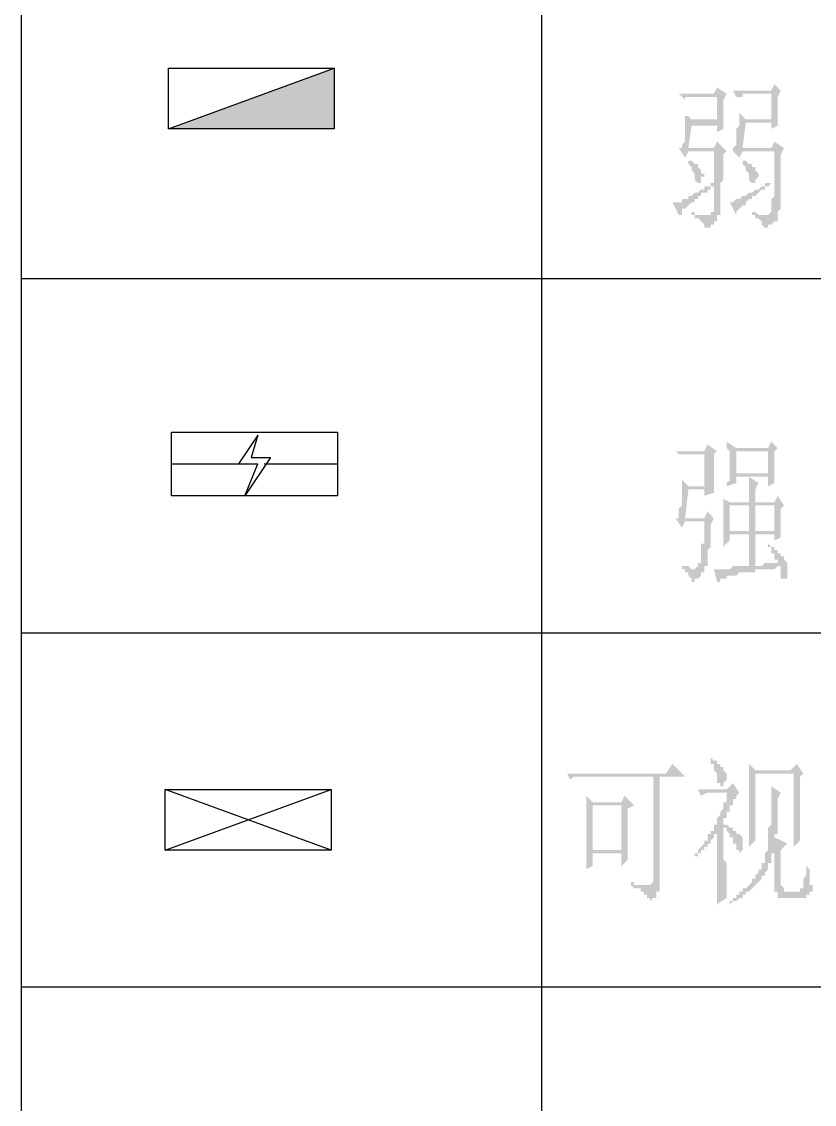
# Model space of a CAD drawing. Header units: inches. Extents: x 11 to 286, y 6 to 196.
# Drawn here: x 234.46 to 244.98, y 68.95 to 83.31 of the extents above; entities that cross this region are included whole.
import ezdxf

# ---------------------------------------------------------------- set-up
doc = ezdxf.new("R2010")
doc.units = ezdxf.units.IN
doc.header["$MEASUREMENT"] = 0
doc.layers.add('PDF_几何图形', color=7, linetype='Continuous')
doc.layers.add('PDF_实体填充', color=7, linetype='Continuous', true_color=0xffffff)

msp = doc.modelspace()

# ---------------------------------------------------------------- hatches: boundary and pattern name
at = {"layer": 'PDF_实体填充', "transparency": 33554559}
h = msp.add_hatch(color=7, dxfattribs=at)
h.paths.add_polyline_path([(243.346, 80.786), (243.388, 80.786), (243.388, 80.744), (243.431, 80.744), (243.431, 80.744), (243.473, 80.744), (243.473, 80.744), (243.473, 80.744), (243.515, 80.744), (243.515, 80.744), (243.515, 80.744), (243.558, 80.744), (243.558, 80.744), (243.558, 80.744), (243.558, 80.744), (243.6, 80.744), (243.6, 80.744), (243.6, 80.744), (243.6, 80.744), (243.6, 80.786), (243.642, 80.786), (243.642, 80.786), (243.642, 80.828), (243.642, 80.828), (243.642, 80.871), (243.642, 80.871), (243.642, 80.913), (243.642, 80.955), (243.642, 80.955), (243.642, 80.998), (243.642, 80.998), (243.642, 80.998), (243.642, 81.04), (243.642, 81.04), (243.642, 81.04), (243.642, 81.082), (243.642, 81.082), (243.642, 81.125), (243.642, 81.125), (243.642, 81.167), (243.642, 81.167), (243.642, 81.167), (243.642, 81.209), (243.642, 81.209), (243.642, 81.252), (243.642, 81.294), (243.642, 81.294), (243.642, 81.336), (243.642, 81.336), (243.642, 81.379), (243.642, 81.379), (243.642, 81.421), (243.642, 81.463), (243.642, 81.463), (243.642, 81.506), (243.642, 81.548), (243.642, 81.548), (243.642, 81.59), (243.304, 81.59), (243.261, 81.506), (243.177, 81.633), (243.219, 81.633), (243.219, 81.633), (243.219, 81.675), (243.219, 81.675), (243.219, 81.675), (243.261, 81.717), (243.261, 81.717), (243.261, 81.76), (243.261, 81.76), (243.261, 81.802), (243.261, 81.802), (243.261, 81.802), (243.261, 81.844), (243.261, 81.844), (243.261, 81.887), (243.261, 81.887), (243.261, 81.929), (243.261, 81.929), (243.261, 81.971), (243.261, 81.971), (243.261, 82.014), (243.261, 82.056), (243.261, 82.056), (243.304, 82.056), (243.346, 82.014), (243.685, 82.014), (243.685, 82.31), (243.388, 82.31), (243.388, 82.31), (243.346, 82.31), (243.346, 82.31), (243.346, 82.31), (243.304, 82.31), (243.304, 82.31), (243.261, 82.31), (243.261, 82.31), (243.261, 82.268), (243.261, 82.268), (243.177, 82.352), (243.642, 82.352), (243.685, 82.437), (243.812, 82.352), (243.769, 82.268), (243.769, 82.268), (243.769, 82.225), (243.769, 82.183), (243.769, 82.183), (243.769, 82.141), (243.769, 82.098), (243.769, 82.098), (243.769, 82.056), (243.769, 82.056), (243.769, 82.014), (243.769, 82.014), (243.769, 81.971), (243.769, 81.971), (243.769, 81.971), (243.769, 81.929), (243.769, 81.929), (243.769, 81.929), (243.769, 81.887), (243.685, 81.844), (243.685, 81.929), (243.346, 81.929), (243.304, 81.633), (243.642, 81.633), (243.685, 81.717), (243.812, 81.59), (243.769, 81.548), (243.769, 81.506), (243.769, 81.506), (243.769, 81.463), (243.769, 81.463), (243.769, 81.421), (243.769, 81.421), (243.769, 81.379), (243.769, 81.336), (243.769, 81.336), (243.769, 81.294), (243.769, 81.294), (243.769, 81.252), (243.769, 81.252), (243.769, 81.209), (243.769, 81.209), (243.727, 81.167), (243.727, 81.167), (243.727, 81.125), (243.727, 81.125), (243.727, 81.082), (243.727, 81.082), (243.727, 81.082), (243.727, 81.04), (243.727, 81.04), (243.727, 80.998), (243.727, 80.998), (243.727, 80.955), (243.727, 80.955), (243.727, 80.913), (243.727, 80.913), (243.727, 80.871), (243.727, 80.828), (243.727, 80.828), (243.727, 80.786), (243.727, 80.786), (243.727, 80.786), (243.727, 80.744), (243.685, 80.744), (243.685, 80.701), (243.685, 80.701), (243.685, 80.701), (243.685, 80.659), (243.685, 80.659), (243.642, 80.659), (243.642, 80.617), (243.642, 80.617), (243.642, 80.617), (243.6, 80.617), (243.6, 80.574), (243.6, 80.574), (243.558, 80.574), (243.558, 80.574), (243.515, 80.574), (243.515, 80.574), (243.515, 80.574), (243.515, 80.574), (243.515, 80.617), (243.515, 80.617), (243.515, 80.617), (243.515, 80.617), (243.473, 80.659), (243.473, 80.659), (243.473, 80.659), (243.431, 80.701), (243.431, 80.701), (243.431, 80.701), (243.388, 80.701), (243.388, 80.744), (243.346, 80.744), (243.346, 80.744), (243.346, 80.786)], flags=0)
h.paths.add_polyline_path([(244.066, 81.971), (244.023, 81.633), (244.404, 81.633), (244.447, 81.717), (244.574, 81.633), (244.531, 81.548), (244.531, 81.548), (244.531, 81.506), (244.531, 81.506), (244.531, 81.463), (244.531, 81.421), (244.531, 81.421), (244.531, 81.379), (244.531, 81.379), (244.531, 81.336), (244.531, 81.336), (244.531, 81.294), (244.531, 81.252), (244.531, 81.252), (244.531, 81.209), (244.531, 81.209), (244.531, 81.167), (244.531, 81.167), (244.531, 81.167), (244.531, 81.125), (244.531, 81.125), (244.531, 81.082), (244.531, 81.082), (244.531, 81.04), (244.531, 81.04), (244.531, 80.998), (244.531, 80.998), (244.531, 80.998), (244.531, 80.955), (244.531, 80.955), (244.531, 80.913), (244.531, 80.871), (244.531, 80.871), (244.531, 80.828), (244.531, 80.828), (244.489, 80.786), (244.489, 80.786), (244.489, 80.744), (244.489, 80.744), (244.489, 80.744), (244.489, 80.701), (244.489, 80.701), (244.489, 80.701), (244.489, 80.659), (244.447, 80.659), (244.447, 80.659), (244.447, 80.659), (244.404, 80.617), (244.404, 80.617), (244.404, 80.617), (244.362, 80.617), (244.362, 80.574), (244.362, 80.574), (244.32, 80.574), (244.32, 80.574), (244.32, 80.574), (244.32, 80.574), (244.32, 80.574), (244.277, 80.617), (244.277, 80.617), (244.277, 80.617), (244.277, 80.659), (244.277, 80.659), (244.277, 80.659), (244.235, 80.701), (244.235, 80.701), (244.193, 80.701), (244.193, 80.701), (244.193, 80.744), (244.15, 80.744), (244.15, 80.744), (244.15, 80.744), (244.15, 80.786), (244.15, 80.786), (244.193, 80.786), (244.193, 80.786), (244.193, 80.786), (244.235, 80.744), (244.235, 80.744), (244.277, 80.744), (244.277, 80.744), (244.277, 80.744), (244.32, 80.744), (244.32, 80.744), (244.32, 80.744), (244.362, 80.744), (244.362, 80.744), (244.362, 80.744), (244.404, 80.786), (244.404, 80.786), (244.404, 80.786), (244.404, 80.828), (244.404, 80.828), (244.404, 80.828), (244.404, 80.871), (244.404, 80.871), (244.404, 80.913), (244.404, 80.913), (244.404, 80.955), (244.447, 80.998), (244.447, 80.998), (244.447, 80.998), (244.447, 81.04), (244.447, 81.04), (244.447, 81.04), (244.447, 81.082), (244.447, 81.082), (244.447, 81.082), (244.447, 81.125), (244.447, 81.125), (244.447, 81.167), (244.447, 81.167), (244.447, 81.209), (244.447, 81.209), (244.447, 81.252), (244.447, 81.252), (244.447, 81.294), (244.447, 81.294), (244.447, 81.336), (244.447, 81.336), (244.447, 81.379), (244.447, 81.421), (244.447, 81.421), (244.447, 81.463), (244.447, 81.463), (244.447, 81.506), (244.447, 81.548), (244.447, 81.59), (244.447, 81.59), (244.023, 81.59), (243.981, 81.506), (243.896, 81.59), (243.896, 81.59), (243.896, 81.633), (243.896, 81.633), (243.896, 81.633), (243.939, 81.675), (243.939, 81.675), (243.939, 81.717), (243.939, 81.717), (243.939, 81.76), (243.939, 81.76), (243.939, 81.76), (243.939, 81.802), (243.939, 81.802), (243.939, 81.844), (243.939, 81.844), (243.939, 81.887), (243.939, 81.887), (243.981, 81.929), (243.981, 81.929), (243.981, 81.971), (243.981, 81.971), (243.981, 82.014), (243.981, 82.014), (243.981, 82.056), (243.981, 82.056), (243.981, 82.098), (244.066, 82.014), (244.404, 82.014), (244.404, 82.352), (244.108, 82.352), (244.066, 82.352), (244.066, 82.352), (244.023, 82.352), (244.023, 82.31), (244.023, 82.31), (243.981, 82.31), (243.981, 82.31), (243.939, 82.31), (243.939, 82.31), (243.939, 82.31), (243.896, 82.395), (244.404, 82.395), (244.447, 82.479), (244.531, 82.395), (244.489, 82.31), (244.489, 82.31), (244.489, 82.268), (244.489, 82.225), (244.489, 82.225), (244.489, 82.183), (244.489, 82.183), (244.489, 82.141), (244.489, 82.141), (244.489, 82.098), (244.489, 82.098), (244.489, 82.056), (244.489, 82.056), (244.489, 82.014), (244.489, 82.014), (244.489, 81.971), (244.489, 81.971), (244.489, 81.929), (244.489, 81.929), (244.489, 81.929), (244.404, 81.887), (244.404, 81.971), (244.066, 81.971)], flags=0)
h.paths.add_polyline_path([(244.023, 81.463), (244.023, 81.506), (244.023, 81.463), (244.066, 81.463), (244.066, 81.463), (244.066, 81.463), (244.108, 81.421), (244.108, 81.421), (244.108, 81.421), (244.15, 81.421), (244.15, 81.379), (244.15, 81.379), (244.193, 81.379), (244.193, 81.336), (244.193, 81.336), (244.193, 81.336), (244.235, 81.294), (244.235, 81.294), (244.235, 81.252), (244.235, 81.252), (244.235, 81.252), (244.235, 81.252), (244.193, 81.209), (244.193, 81.209), (244.193, 81.167), (244.15, 81.167), (244.15, 81.125), (244.15, 81.125), (244.15, 81.167), (244.15, 81.167), (244.15, 81.167), (244.108, 81.209), (244.108, 81.209), (244.108, 81.252), (244.108, 81.252), (244.108, 81.252), (244.108, 81.294), (244.108, 81.294), (244.066, 81.336), (244.066, 81.336), (244.066, 81.379), (244.066, 81.379), (244.066, 81.379), (244.023, 81.421), (244.023, 81.421), (244.023, 81.463), (244.023, 81.463), (244.023, 81.463)], flags=0)
h.paths.add_polyline_path([(243.854, 80.913), (243.854, 80.913), (243.854, 80.913), (243.896, 80.913), (243.896, 80.913), (243.896, 80.913), (243.896, 80.913), (243.939, 80.955), (243.939, 80.955), (243.939, 80.955), (243.939, 80.955), (243.981, 80.955), (243.981, 80.955), (243.981, 80.955), (244.023, 80.998), (244.023, 80.998), (244.023, 80.998), (244.066, 80.998), (244.066, 80.998), (244.108, 81.04), (244.108, 81.04), (244.108, 81.04), (244.15, 81.04), (244.15, 81.04), (244.193, 81.082), (244.193, 81.082), (244.235, 81.082), (244.235, 81.082), (244.277, 81.125), (244.277, 81.125), (244.32, 81.125), (244.32, 81.167), (244.362, 81.167), (244.362, 81.167), (244.362, 81.167), (244.404, 81.167), (244.362, 81.125), (244.362, 81.125), (244.362, 81.125), (244.32, 81.125), (244.32, 81.125), (244.32, 81.082), (244.277, 81.082), (244.277, 81.082), (244.277, 81.082), (244.235, 81.04), (244.235, 81.04), (244.235, 81.04), (244.193, 80.998), (244.193, 80.998), (244.193, 80.998), (244.15, 80.998), (244.15, 80.955), (244.15, 80.955), (244.108, 80.955), (244.108, 80.955), (244.066, 80.913), (244.066, 80.913), (244.066, 80.871), (244.023, 80.871), (244.023, 80.871), (243.981, 80.828), (243.981, 80.828), (243.981, 80.828), (243.981, 80.828), (243.939, 80.786), (243.939, 80.786), (243.939, 80.786), (243.939, 80.786), (243.939, 80.744), (243.854, 80.913)], flags=0)
h.paths.add_polyline_path([(243.092, 80.913), (243.134, 80.913), (243.134, 80.913), (243.134, 80.913), (243.134, 80.913), (243.177, 80.913), (243.177, 80.913), (243.177, 80.913), (243.219, 80.913), (243.219, 80.955), (243.219, 80.955), (243.261, 80.955), (243.261, 80.955), (243.261, 80.955), (243.304, 80.955), (243.304, 80.998), (243.304, 80.998), (243.346, 80.998), (243.346, 80.998), (243.346, 80.998), (243.388, 81.04), (243.388, 81.04), (243.431, 81.04), (243.431, 81.04), (243.473, 81.082), (243.473, 81.082), (243.473, 81.082), (243.515, 81.082), (243.515, 81.125), (243.558, 81.125), (243.558, 81.125), (243.6, 81.125), (243.6, 81.167), (243.642, 81.167), (243.642, 81.125), (243.642, 81.125), (243.6, 81.125), (243.6, 81.082), (243.6, 81.082), (243.558, 81.082), (243.558, 81.082), (243.558, 81.04), (243.515, 81.04), (243.515, 81.04), (243.473, 81.04), (243.473, 80.998), (243.473, 80.998), (243.431, 80.998), (243.431, 80.955), (243.431, 80.955), (243.388, 80.955), (243.388, 80.955), (243.388, 80.913), (243.388, 80.913), (243.346, 80.913), (243.346, 80.913), (243.304, 80.871), (243.304, 80.871), (243.261, 80.828), (243.261, 80.828), (243.261, 80.828), (243.219, 80.828), (243.219, 80.786), (243.219, 80.786), (243.219, 80.786), (243.219, 80.744), (243.177, 80.744), (243.177, 80.744), (243.092, 80.913)], flags=0)
h.paths.add_polyline_path([(243.304, 81.463), (243.304, 81.506), (243.304, 81.463), (243.346, 81.463), (243.346, 81.463), (243.388, 81.421), (243.388, 81.421), (243.388, 81.421), (243.431, 81.421), (243.431, 81.379), (243.431, 81.379), (243.431, 81.379), (243.473, 81.336), (243.473, 81.336), (243.473, 81.336), (243.473, 81.294), (243.515, 81.294), (243.515, 81.294), (243.515, 81.252), (243.473, 81.252), (243.473, 81.209), (243.473, 81.209), (243.473, 81.209), (243.473, 81.167), (243.431, 81.167), (243.431, 81.167), (243.431, 81.167), (243.431, 81.167), (243.431, 81.167), (243.388, 81.209), (243.388, 81.209), (243.388, 81.209), (243.388, 81.252), (243.388, 81.252), (243.388, 81.294), (243.388, 81.294), (243.388, 81.294), (243.346, 81.336), (243.346, 81.336), (243.346, 81.379), (243.346, 81.379), (243.304, 81.421), (243.304, 81.421), (243.304, 81.463), (243.304, 81.463), (243.304, 81.463), (243.304, 81.463), (243.304, 81.463)], flags=0)
h = msp.add_hatch(color=7, dxfattribs=at)
h.paths.add_polyline_path([(243.939, 77.611), (243.939, 77.315), (244.362, 77.315), (244.362, 77.611), (243.939, 77.611)], flags=0)
h.paths.add_polyline_path([(243.854, 76.891), (243.854, 76.553), (244.108, 76.553), (244.108, 76.891), (243.854, 76.891)], flags=0)
h.paths.add_polyline_path([(244.193, 76.891), (244.193, 76.553), (244.447, 76.553), (244.447, 76.891), (244.193, 76.891)], flags=0)
h.paths.add_polyline_path([(243.812, 77.738), (243.939, 77.653), (244.362, 77.653), (244.404, 77.738), (244.489, 77.653), (244.447, 77.611), (244.447, 77.569), (244.447, 77.526), (244.447, 77.484), (244.447, 77.484), (244.447, 77.442), (244.447, 77.399), (244.447, 77.399), (244.447, 77.357), (244.447, 77.357), (244.447, 77.315), (244.447, 77.315), (244.447, 77.272), (244.447, 77.272), (244.447, 77.272), (244.447, 77.23), (244.447, 77.23), (244.447, 77.23), (244.447, 77.188), (244.362, 77.145), (244.362, 77.272), (244.108, 77.272), (244.235, 77.188), (244.193, 77.103), (244.193, 76.934), (244.447, 76.934), (244.489, 77.018), (244.574, 76.891), (244.531, 76.849), (244.531, 76.807), (244.531, 76.807), (244.531, 76.764), (244.531, 76.722), (244.531, 76.722), (244.531, 76.68), (244.531, 76.68), (244.531, 76.637), (244.531, 76.637), (244.531, 76.595), (244.531, 76.595), (244.531, 76.553), (244.531, 76.553), (244.531, 76.51), (244.531, 76.51), (244.531, 76.51), (244.531, 76.468), (244.531, 76.468), (244.447, 76.426), (244.447, 76.51), (244.193, 76.51), (244.193, 76.087), (244.193, 76.087), (244.235, 76.087), (244.235, 76.087), (244.277, 76.087), (244.277, 76.087), (244.32, 76.129), (244.32, 76.129), (244.32, 76.129), (244.362, 76.129), (244.362, 76.129), (244.404, 76.129), (244.404, 76.129), (244.404, 76.129), (244.447, 76.129), (244.447, 76.129), (244.447, 76.129), (244.489, 76.129), (244.489, 76.129), (244.489, 76.129), (244.489, 76.172), (244.447, 76.172), (244.447, 76.214), (244.447, 76.214), (244.447, 76.256), (244.447, 76.256), (244.404, 76.256), (244.404, 76.299), (244.404, 76.299), (244.404, 76.341), (244.362, 76.341), (244.362, 76.341), (244.362, 76.383), (244.404, 76.341), (244.404, 76.341), (244.404, 76.341), (244.447, 76.341), (244.447, 76.299), (244.447, 76.299), (244.489, 76.299), (244.489, 76.256), (244.489, 76.256), (244.531, 76.256), (244.531, 76.214), (244.531, 76.214), (244.574, 76.214), (244.574, 76.214), (244.574, 76.172), (244.574, 76.172), (244.616, 76.129), (244.616, 76.129), (244.616, 76.129), (244.616, 76.087), (244.616, 76.087), (244.616, 76.045), (244.616, 76.045), (244.616, 76.045), (244.616, 76.002), (244.616, 76.002), (244.616, 75.96), (244.616, 75.96), (244.616, 75.918), (244.574, 75.918), (244.574, 75.918), (244.574, 75.918), (244.574, 75.918), (244.574, 75.918), (244.531, 75.918), (244.531, 75.96), (244.531, 75.96), (244.531, 76.002), (244.531, 76.002), (244.531, 76.045), (244.531, 76.045), (244.531, 76.087), (244.489, 76.087), (244.489, 76.087), (244.447, 76.045), (244.447, 76.045), (244.404, 76.045), (244.404, 76.045), (244.362, 76.045), (244.362, 76.045), (244.32, 76.045), (244.32, 76.045), (244.277, 76.045), (244.277, 76.045), (244.235, 76.045), (244.235, 76.045), (244.193, 76.045), (244.193, 76.002), (244.193, 76.002), (244.15, 76.002), (244.15, 76.002), (244.108, 76.002), (244.108, 76.002), (244.108, 76.002), (244.066, 76.002), (244.066, 76.002), (244.066, 76.002), (244.023, 76.002), (244.023, 76.002), (244.023, 76.002), (243.981, 76.002), (243.981, 76.002), (243.981, 76.002), (243.939, 75.96), (243.939, 75.96), (243.939, 75.96), (243.939, 75.96), (243.896, 75.96), (243.896, 75.96), (243.854, 75.96), (243.854, 75.96), (243.812, 75.96), (243.812, 75.96), (243.812, 75.918), (243.769, 75.918), (243.769, 75.918), (243.727, 75.918), (243.727, 75.918), (243.727, 75.918), (243.727, 75.875), (243.685, 75.875), (243.685, 75.875), (243.642, 76.045), (243.642, 76.045), (243.642, 76.045), (243.685, 76.045), (243.685, 76.045), (243.727, 76.045), (243.727, 76.045), (243.727, 76.045), (243.769, 76.045), (243.769, 76.045), (243.812, 76.045), (243.812, 76.045), (243.812, 76.045), (243.854, 76.045), (243.854, 76.045), (243.896, 76.087), (243.896, 76.087), (243.896, 76.087), (243.939, 76.087), (243.939, 76.087), (243.981, 76.087), (243.981, 76.087), (243.981, 76.087), (244.023, 76.087), (244.023, 76.087), (244.066, 76.087), (244.066, 76.087), (244.108, 76.087), (244.108, 76.087), (244.108, 76.51), (243.854, 76.51), (243.854, 76.426), (243.769, 76.341), (243.769, 76.383), (243.769, 76.383), (243.769, 76.426), (243.769, 76.426), (243.769, 76.468), (243.769, 76.468), (243.769, 76.51), (243.769, 76.51), (243.769, 76.553), (243.769, 76.553), (243.769, 76.595), (243.769, 76.595), (243.769, 76.637), (243.769, 76.637), (243.769, 76.68), (243.769, 76.68), (243.769, 76.722), (243.769, 76.764), (243.769, 76.764), (243.769, 76.807), (243.769, 76.807), (243.769, 76.849), (243.769, 76.849), (243.769, 76.891), (243.769, 76.891), (243.769, 76.934), (243.769, 76.934), (243.769, 76.976), (243.769, 76.976), (243.769, 76.976), (243.854, 76.934), (244.108, 76.934), (244.108, 77.272), (243.939, 77.272), (243.939, 77.188), (243.812, 77.145), (243.812, 77.145), (243.812, 77.188), (243.812, 77.188), (243.854, 77.23), (243.854, 77.23), (243.854, 77.272), (243.854, 77.272), (243.854, 77.315), (243.854, 77.315), (243.854, 77.357), (243.854, 77.357), (243.854, 77.399), (243.854, 77.399), (243.854, 77.442), (243.854, 77.442), (243.854, 77.484), (243.854, 77.484), (243.854, 77.526), (243.854, 77.526), (243.854, 77.569), (243.854, 77.569), (243.854, 77.611), (243.854, 77.611), (243.812, 77.653), (243.812, 77.653), (243.812, 77.696), (243.812, 77.696), (243.812, 77.738), (243.812, 77.738)], flags=0)
h.paths.add_polyline_path([(243.134, 77.611), (243.515, 77.611), (243.558, 77.696), (243.685, 77.611), (243.642, 77.569), (243.642, 77.526), (243.642, 77.484), (243.642, 77.484), (243.642, 77.442), (243.642, 77.442), (243.642, 77.399), (243.642, 77.357), (243.642, 77.357), (243.642, 77.315), (243.642, 77.315), (243.642, 77.272), (243.642, 77.272), (243.642, 77.23), (243.642, 77.23), (243.642, 77.188), (243.642, 77.188), (243.642, 77.145), (243.642, 77.145), (243.642, 77.145), (243.642, 77.103), (243.642, 77.103), (243.642, 77.061), (243.642, 77.061), (243.515, 77.018), (243.515, 77.103), (243.304, 77.103), (243.261, 76.722), (243.515, 76.722), (243.558, 76.807), (243.642, 76.722), (243.6, 76.637), (243.6, 76.637), (243.6, 76.595), (243.6, 76.553), (243.6, 76.553), (243.6, 76.51), (243.6, 76.51), (243.6, 76.468), (243.6, 76.426), (243.6, 76.426), (243.6, 76.383), (243.6, 76.383), (243.6, 76.341), (243.6, 76.341), (243.558, 76.299), (243.558, 76.299), (243.558, 76.256), (243.558, 76.256), (243.558, 76.214), (243.558, 76.214), (243.558, 76.172), (243.558, 76.172), (243.558, 76.172), (243.558, 76.129), (243.558, 76.129), (243.558, 76.129), (243.558, 76.087), (243.515, 76.087), (243.515, 76.087), (243.515, 76.045), (243.515, 76.045), (243.515, 76.002), (243.515, 76.002), (243.473, 76.002), (243.473, 75.96), (243.473, 75.96), (243.473, 75.96), (243.431, 75.918), (243.431, 75.918), (243.431, 75.918), (243.388, 75.918), (243.388, 75.875), (243.388, 75.875), (243.346, 75.875), (243.346, 75.875), (243.346, 75.875), (243.346, 75.918), (243.346, 75.918), (243.346, 75.918), (243.304, 75.96), (243.304, 75.96), (243.304, 75.96), (243.304, 76.002), (243.304, 76.002), (243.261, 76.002), (243.261, 76.045), (243.219, 76.045), (243.219, 76.045), (243.219, 76.087), (243.219, 76.087), (243.219, 76.087), (243.261, 76.087), (243.261, 76.087), (243.261, 76.087), (243.304, 76.087), (243.304, 76.087), (243.346, 76.045), (243.346, 76.045), (243.346, 76.045), (243.346, 76.045), (243.388, 76.045), (243.388, 76.045), (243.388, 76.045), (243.431, 76.087), (243.431, 76.087), (243.431, 76.087), (243.431, 76.129), (243.431, 76.129), (243.473, 76.129), (243.473, 76.172), (243.473, 76.172), (243.473, 76.214), (243.473, 76.256), (243.473, 76.256), (243.473, 76.256), (243.473, 76.299), (243.473, 76.299), (243.473, 76.299), (243.473, 76.341), (243.473, 76.341), (243.473, 76.341), (243.473, 76.383), (243.515, 76.383), (243.515, 76.426), (243.515, 76.426), (243.515, 76.468), (243.515, 76.468), (243.515, 76.51), (243.515, 76.553), (243.515, 76.553), (243.515, 76.595), (243.515, 76.637), (243.515, 76.637), (243.515, 76.68), (243.515, 76.68), (243.261, 76.68), (243.219, 76.595), (243.134, 76.722), (243.177, 76.722), (243.177, 76.722), (243.177, 76.722), (243.177, 76.764), (243.177, 76.764), (243.177, 76.807), (243.177, 76.807), (243.177, 76.849), (243.219, 76.891), (243.219, 76.891), (243.219, 76.891), (243.219, 76.934), (243.219, 76.934), (243.219, 76.976), (243.219, 76.976), (243.219, 77.018), (243.219, 77.018), (243.219, 77.061), (243.219, 77.061), (243.219, 77.103), (243.219, 77.103), (243.219, 77.145), (243.219, 77.145), (243.219, 77.188), (243.219, 77.188), (243.219, 77.23), (243.304, 77.145), (243.515, 77.145), (243.515, 77.569), (243.261, 77.569), (243.177, 77.569), (243.134, 77.611), (243.134, 77.611)], flags=0)
h = msp.add_hatch(color=7, dxfattribs=at)
h.paths.add_polyline_path([(244.785, 73.293), (244.785, 73.251), (244.785, 73.251), (244.785, 73.208), (244.785, 73.166), (244.785, 73.124), (244.785, 73.081), (244.785, 73.081), (244.785, 73.039), (244.785, 72.997), (244.785, 72.997), (244.785, 72.954), (244.785, 72.912), (244.785, 72.912), (244.785, 72.87), (244.785, 72.827), (244.785, 72.827), (244.785, 72.785), (244.785, 72.785), (244.785, 72.743), (244.785, 72.743), (244.785, 72.7), (244.785, 72.7), (244.785, 72.658), (244.785, 72.658), (244.785, 72.616), (244.785, 72.616), (244.785, 72.616), (244.785, 72.573), (244.785, 72.573), (244.785, 72.573), (244.785, 72.531), (244.785, 72.531), (244.785, 72.531), (244.785, 72.489), (244.785, 72.489), (244.785, 72.489), (244.785, 72.489), (244.785, 72.446), (244.785, 72.446), (244.785, 72.446), (244.785, 72.446), (244.701, 72.362), (244.701, 73.335), (244.193, 73.335), (244.193, 72.446), (244.108, 72.362), (244.108, 72.362), (244.108, 72.362), (244.108, 72.404), (244.108, 72.404), (244.108, 72.404), (244.108, 72.446), (244.108, 72.446), (244.108, 72.489), (244.108, 72.489), (244.108, 72.489), (244.108, 72.531), (244.108, 72.531), (244.108, 72.573), (244.108, 72.573), (244.108, 72.616), (244.108, 72.616), (244.108, 72.658), (244.108, 72.7), (244.108, 72.7), (244.108, 72.743), (244.108, 72.785), (244.108, 72.785), (244.108, 72.827), (244.108, 72.87), (244.108, 72.87), (244.108, 72.912), (244.108, 72.912), (244.108, 72.954), (244.108, 72.997), (244.108, 72.997), (244.108, 73.039), (244.108, 73.081), (244.108, 73.081), (244.108, 73.124), (244.108, 73.124), (244.108, 73.166), (244.108, 73.166), (244.108, 73.208), (244.108, 73.251), (244.108, 73.251), (244.108, 73.251), (244.108, 73.293), (244.108, 73.293), (244.108, 73.335), (244.108, 73.335), (244.108, 73.378), (244.108, 73.378), (244.108, 73.378), (244.108, 73.42), (244.108, 73.42), (244.108, 73.42), (244.108, 73.462), (244.108, 73.462), (244.193, 73.378), (244.658, 73.378), (244.743, 73.462), (244.828, 73.335), (244.785, 73.293)], flags=0)
h.paths.add_polyline_path([(244.404, 73.166), (244.531, 73.081), (244.489, 72.997), (244.489, 72.997), (244.489, 72.954), (244.489, 72.912), (244.489, 72.912), (244.489, 72.87), (244.489, 72.87), (244.489, 72.827), (244.489, 72.827), (244.489, 72.785), (244.489, 72.785), (244.489, 72.743), (244.489, 72.743), (244.489, 72.7), (244.489, 72.7), (244.489, 72.658), (244.489, 72.658), (244.489, 72.616), (244.489, 72.616), (244.489, 72.573), (244.489, 72.573), (244.489, 72.531), (244.447, 72.531), (244.447, 72.489), (244.447, 72.489), (244.447, 72.489), (244.447, 72.446), (244.447, 72.446), (244.447, 72.404), (244.447, 72.404), (244.447, 72.362), (244.447, 72.362), (244.447, 72.319), (244.447, 72.319), (244.447, 72.277), (244.404, 72.277), (244.404, 72.235), (244.404, 72.235), (244.404, 72.192), (244.404, 72.192), (244.404, 72.192), (244.404, 72.15), (244.362, 72.15), (244.362, 72.108), (244.362, 72.108), (244.362, 72.065), (244.362, 72.065), (244.362, 72.065), (244.32, 72.023), (244.32, 72.023), (244.32, 71.981), (244.32, 71.981), (244.277, 71.981), (244.277, 71.938), (244.277, 71.938), (244.277, 71.938), (244.235, 71.896), (244.235, 71.896), (244.235, 71.896), (244.193, 71.854), (244.193, 71.854), (244.193, 71.854), (244.15, 71.811), (244.15, 71.811), (244.15, 71.811), (244.108, 71.769), (244.108, 71.769), (244.108, 71.769), (244.066, 71.769), (244.066, 71.727), (244.066, 71.727), (244.023, 71.727), (244.023, 71.727), (244.023, 71.684), (243.981, 71.684), (243.981, 71.684), (243.981, 71.684), (243.939, 71.642), (243.939, 71.642), (243.896, 71.642), (243.896, 71.642), (243.896, 71.642), (243.854, 71.6), (243.854, 71.6), (243.854, 71.642), (243.854, 71.642), (243.896, 71.642), (243.896, 71.684), (243.896, 71.684), (243.939, 71.684), (243.939, 71.727), (243.981, 71.727), (243.981, 71.727), (243.981, 71.769), (244.023, 71.769), (244.023, 71.769), (244.023, 71.811), (244.066, 71.811), (244.066, 71.811), (244.066, 71.811), (244.108, 71.854), (244.108, 71.854), (244.108, 71.854), (244.15, 71.896), (244.15, 71.896), (244.15, 71.896), (244.15, 71.938), (244.193, 71.938), (244.193, 71.938), (244.193, 71.981), (244.193, 71.981), (244.193, 71.981), (244.235, 72.023), (244.235, 72.023), (244.235, 72.023), (244.235, 72.065), (244.235, 72.065), (244.277, 72.065), (244.277, 72.108), (244.277, 72.108), (244.277, 72.15), (244.277, 72.15), (244.32, 72.15), (244.32, 72.192), (244.32, 72.192), (244.32, 72.235), (244.32, 72.235), (244.32, 72.277), (244.32, 72.277), (244.362, 72.319), (244.362, 72.319), (244.362, 72.362), (244.362, 72.362), (244.362, 72.404), (244.362, 72.404), (244.362, 72.446), (244.362, 72.446), (244.362, 72.446), (244.362, 72.489), (244.362, 72.489), (244.362, 72.531), (244.362, 72.531), (244.362, 72.531), (244.362, 72.573), (244.362, 72.573), (244.362, 72.616), (244.362, 72.616), (244.362, 72.616), (244.404, 72.658), (244.404, 72.658), (244.404, 72.7), (244.404, 72.7), (244.404, 72.743), (244.404, 72.743), (244.404, 72.785), (244.404, 72.785), (244.404, 72.827), (244.404, 72.827), (244.404, 72.87), (244.404, 72.912), (244.404, 72.912), (244.404, 72.954), (244.404, 72.954), (244.404, 72.997), (244.404, 72.997), (244.404, 73.039), (244.404, 73.081), (244.404, 73.081), (244.404, 73.124), (244.404, 73.124), (244.404, 73.166), (244.404, 73.166)], flags=0)
h.paths.add_polyline_path([(244.447, 71.811), (244.447, 72.192), (244.447, 72.235), (244.447, 72.235), (244.447, 72.235), (244.447, 72.277), (244.447, 72.277), (244.447, 72.319), (244.447, 72.319), (244.447, 72.362), (244.447, 72.362), (244.447, 72.404), (244.447, 72.404), (244.447, 72.446), (244.447, 72.489), (244.447, 72.489), (244.616, 72.404), (244.531, 72.319), (244.531, 71.854), (244.531, 71.854), (244.574, 71.811), (244.574, 71.811), (244.574, 71.811), (244.574, 71.769), (244.616, 71.769), (244.616, 71.769), (244.785, 71.769), (244.785, 71.769), (244.785, 71.811), (244.785, 71.811), (244.828, 71.811), (244.828, 71.811), (244.828, 71.854), (244.828, 71.854), (244.828, 71.896), (244.828, 71.896), (244.828, 71.938), (244.828, 71.938), (244.87, 71.981), (244.87, 71.981), (244.87, 72.023), (244.87, 72.023), (244.87, 72.065), (244.87, 72.065), (244.87, 72.108), (244.87, 72.108), (244.87, 72.15), (244.87, 72.15), (244.87, 72.192), (244.87, 72.192), (244.87, 72.15), (244.87, 72.108), (244.87, 72.108), (244.912, 72.065), (244.912, 72.065), (244.912, 72.023), (244.912, 72.023), (244.912, 71.981), (244.912, 71.981), (244.912, 71.938), (244.912, 71.938), (244.912, 71.938), (244.912, 71.896), (244.912, 71.896), (244.912, 71.854), (244.912, 71.854), (244.955, 71.854), (244.955, 71.811), (244.955, 71.811), (244.955, 71.811), (244.955, 71.769), (244.955, 71.769), (244.912, 71.769), (244.912, 71.727), (244.912, 71.727), (244.912, 71.727), (244.87, 71.727), (244.87, 71.684), (244.87, 71.684), (244.828, 71.684), (244.828, 71.684), (244.828, 71.684), (244.574, 71.684), (244.574, 71.684), (244.531, 71.684), (244.531, 71.684), (244.489, 71.684), (244.489, 71.727), (244.489, 71.727), (244.489, 71.727), (244.489, 71.769), (244.447, 71.769), (244.447, 71.769), (244.447, 71.811), (244.447, 71.811)], flags=0)
h.paths.add_polyline_path([(243.685, 71.6), (243.685, 71.6), (243.685, 71.642), (243.685, 71.642), (243.685, 71.642), (243.685, 71.642), (243.685, 71.684), (243.685, 71.684), (243.685, 71.684), (243.685, 71.684), (243.685, 71.727), (243.685, 71.727), (243.685, 71.727), (243.685, 71.769), (243.685, 71.769), (243.685, 71.769), (243.685, 71.811), (243.685, 71.811), (243.685, 71.854), (243.685, 71.854), (243.685, 71.896), (243.685, 71.896), (243.685, 71.938), (243.685, 71.938), (243.685, 71.981), (243.685, 71.981), (243.685, 72.023), (243.685, 72.023), (243.685, 72.065), (243.685, 72.065), (243.685, 72.108), (243.685, 72.15), (243.685, 72.15), (243.685, 72.192), (243.685, 72.235), (243.685, 72.235), (243.685, 72.277), (243.685, 72.319), (243.685, 72.319), (243.685, 72.362), (243.685, 72.404), (243.685, 72.446), (243.685, 72.446), (243.685, 72.489), (243.685, 72.531), (243.685, 72.573), (243.685, 72.573), (243.685, 72.573), (243.685, 72.573), (243.685, 72.531), (243.642, 72.531), (243.642, 72.489), (243.642, 72.489), (243.642, 72.489), (243.6, 72.446), (243.6, 72.446), (243.6, 72.446), (243.6, 72.404), (243.558, 72.404), (243.558, 72.404), (243.558, 72.362), (243.515, 72.362), (243.515, 72.362), (243.515, 72.319), (243.473, 72.319), (243.473, 72.319), (243.473, 72.277), (243.431, 72.277), (243.431, 72.277), (243.431, 72.235), (243.388, 72.235), (243.388, 72.235), (243.388, 72.235), (243.388, 72.277), (243.431, 72.277), (243.431, 72.319), (243.431, 72.319), (243.431, 72.319), (243.473, 72.362), (243.473, 72.362), (243.473, 72.362), (243.515, 72.404), (243.515, 72.404), (243.515, 72.446), (243.515, 72.446), (243.558, 72.446), (243.558, 72.489), (243.558, 72.489), (243.558, 72.531), (243.6, 72.531), (243.6, 72.531), (243.6, 72.573), (243.6, 72.573), (243.642, 72.573), (243.642, 72.616), (243.642, 72.616), (243.642, 72.658), (243.642, 72.658), (243.685, 72.658), (243.685, 72.7), (243.685, 72.7), (243.685, 72.743), (243.685, 72.743), (243.727, 72.785), (243.727, 72.785), (243.727, 72.827), (243.727, 72.827), (243.769, 72.87), (243.769, 72.87), (243.769, 72.912), (243.769, 72.912), (243.769, 72.954), (243.812, 72.954), (243.812, 72.954), (243.812, 72.997), (243.812, 72.997), (243.812, 73.039), (243.812, 73.039), (243.812, 73.039), (243.812, 73.081), (243.558, 73.081), (243.473, 73.039), (243.431, 73.124), (243.812, 73.124), (243.896, 73.208), (243.981, 73.081), (243.939, 73.039), (243.939, 72.997), (243.896, 72.997), (243.896, 72.997), (243.896, 72.954), (243.896, 72.954), (243.896, 72.912), (243.854, 72.912), (243.854, 72.87), (243.854, 72.87), (243.854, 72.827), (243.854, 72.827), (243.812, 72.827), (243.812, 72.785), (243.812, 72.785), (243.812, 72.743), (243.812, 72.743), (243.769, 72.743), (243.769, 72.658), (243.812, 72.658), (243.854, 72.616), (243.854, 72.616), (243.854, 72.616), (243.896, 72.616), (243.896, 72.573), (243.939, 72.573), (243.939, 72.573), (243.939, 72.573), (243.939, 72.531), (243.981, 72.531), (243.981, 72.531), (243.981, 72.531), (243.981, 72.531), (244.023, 72.489), (244.023, 72.489), (244.023, 72.446), (244.023, 72.446), (244.023, 72.404), (244.023, 72.404), (244.023, 72.404), (244.023, 72.362), (244.023, 72.362), (244.023, 72.319), (244.023, 72.319), (243.981, 72.277), (243.981, 72.277), (243.981, 72.277), (243.981, 72.277), (243.981, 72.319), (243.939, 72.319), (243.939, 72.362), (243.939, 72.362), (243.939, 72.362), (243.939, 72.404), (243.896, 72.404), (243.896, 72.446), (243.896, 72.446), (243.896, 72.446), (243.896, 72.489), (243.854, 72.489), (243.854, 72.531), (243.854, 72.531), (243.854, 72.531), (243.812, 72.573), (243.812, 72.573), (243.812, 72.616), (243.769, 72.616), (243.769, 72.573), (243.769, 72.531), (243.769, 72.489), (243.769, 72.446), (243.769, 72.404), (243.769, 72.404), (243.769, 72.362), (243.769, 72.319), (243.769, 72.277), (243.769, 72.277), (243.769, 72.235), (243.769, 72.192), (243.769, 72.192), (243.812, 72.15), (243.812, 72.108), (243.812, 72.108), (243.812, 72.065), (243.812, 72.023), (243.812, 72.023), (243.812, 71.981), (243.812, 71.981), (243.812, 71.938), (243.812, 71.938), (243.812, 71.896), (243.812, 71.896), (243.812, 71.896), (243.812, 71.854), (243.812, 71.854), (243.812, 71.811), (243.812, 71.811), (243.812, 71.811), (243.812, 71.769), (243.812, 71.769), (243.812, 71.769), (243.812, 71.727), (243.812, 71.727), (243.812, 71.727), (243.812, 71.727), (243.812, 71.727), (243.812, 71.684), (243.812, 71.684), (243.812, 71.684), (243.812, 71.684), (243.685, 71.6)], flags=0)
h.paths.add_polyline_path([(243.6, 73.505), (243.6, 73.547), (243.642, 73.505), (243.642, 73.505), (243.685, 73.505), (243.685, 73.462), (243.685, 73.462), (243.727, 73.462), (243.727, 73.462), (243.727, 73.42), (243.769, 73.42), (243.769, 73.42), (243.769, 73.42), (243.769, 73.378), (243.769, 73.378), (243.769, 73.378), (243.812, 73.335), (243.812, 73.335), (243.812, 73.293), (243.812, 73.293), (243.812, 73.293), (243.812, 73.293), (243.812, 73.251), (243.812, 73.251), (243.769, 73.208), (243.769, 73.208), (243.769, 73.166), (243.727, 73.166), (243.727, 73.166), (243.727, 73.166), (243.727, 73.166), (243.727, 73.166), (243.727, 73.208), (243.685, 73.208), (243.685, 73.251), (243.685, 73.251), (243.685, 73.251), (243.685, 73.293), (243.685, 73.293), (243.685, 73.335), (243.685, 73.335), (243.685, 73.335), (243.642, 73.378), (243.642, 73.378), (243.642, 73.42), (243.642, 73.42), (243.642, 73.462), (243.6, 73.462), (243.6, 73.505), (243.6, 73.505), (243.6, 73.505), (243.6, 73.505), (243.6, 73.505)], flags=0)
h = msp.add_hatch(color=7, dxfattribs=at)
h.paths.add_polyline_path([(241.695, 73.335), (243.007, 73.335), (243.092, 73.462), (243.261, 73.293), (242.923, 73.293), (242.923, 71.938), (242.923, 71.896), (242.923, 71.896), (242.923, 71.854), (242.923, 71.854), (242.923, 71.811), (242.923, 71.811), (242.923, 71.811), (242.923, 71.769), (242.88, 71.769), (242.88, 71.727), (242.88, 71.727), (242.88, 71.727), (242.88, 71.684), (242.838, 71.684), (242.838, 71.684), (242.838, 71.684), (242.796, 71.642), (242.796, 71.642), (242.796, 71.642), (242.796, 71.642), (242.796, 71.684), (242.753, 71.684), (242.753, 71.684), (242.753, 71.727), (242.753, 71.727), (242.753, 71.727), (242.711, 71.727), (242.711, 71.769), (242.711, 71.769), (242.669, 71.769), (242.669, 71.769), (242.669, 71.811), (242.626, 71.811), (242.626, 71.811), (242.584, 71.811), (242.584, 71.811), (242.542, 71.854), (242.542, 71.896), (242.584, 71.896), (242.584, 71.854), (242.626, 71.854), (242.626, 71.854), (242.626, 71.854), (242.669, 71.854), (242.669, 71.854), (242.711, 71.854), (242.711, 71.854), (242.711, 71.854), (242.753, 71.854), (242.753, 71.854), (242.753, 71.854), (242.796, 71.854), (242.796, 71.854), (242.796, 71.854), (242.838, 71.896), (242.838, 71.896), (242.838, 71.896), (242.838, 71.938), (242.838, 71.938), (242.838, 71.981), (242.838, 73.293), (241.907, 73.293), (241.907, 73.293), (241.864, 73.293), (241.864, 73.293), (241.864, 73.293), (241.822, 73.293), (241.822, 73.293), (241.78, 73.293), (241.78, 73.293), (241.78, 73.293), (241.737, 73.251), (241.695, 73.335)], flags=0)
h.paths.add_polyline_path([(241.949, 72.065), (241.949, 72.065), (241.949, 72.108), (241.949, 72.108), (241.949, 72.15), (241.949, 72.15), (241.949, 72.192), (241.949, 72.192), (241.949, 72.235), (241.949, 72.235), (241.949, 72.277), (241.949, 72.277), (241.949, 72.319), (241.949, 72.319), (241.949, 72.362), (241.949, 72.362), (241.949, 72.404), (241.949, 72.404), (241.949, 72.446), (241.949, 72.446), (241.949, 72.489), (241.949, 72.489), (241.949, 72.531), (241.949, 72.531), (241.949, 72.573), (241.949, 72.573), (241.949, 72.573), (241.949, 72.616), (241.949, 72.616), (241.949, 72.658), (241.949, 72.658), (241.949, 72.7), (241.949, 72.7), (241.949, 72.743), (241.949, 72.743), (241.949, 72.785), (241.949, 72.785), (241.949, 72.827), (241.949, 72.827), (241.949, 72.87), (241.949, 72.87), (241.949, 72.912), (241.949, 72.912), (241.949, 72.954), (241.949, 72.954), (241.949, 72.997), (241.949, 72.997), (241.949, 73.039), (242.034, 72.954), (242.415, 72.954), (242.457, 73.039), (242.584, 72.912), (242.499, 72.87), (242.499, 72.531), (242.499, 72.489), (242.499, 72.489), (242.499, 72.446), (242.499, 72.446), (242.499, 72.404), (242.499, 72.404), (242.499, 72.362), (242.499, 72.362), (242.499, 72.319), (242.499, 72.319), (242.499, 72.277), (242.499, 72.277), (242.499, 72.235), (242.499, 72.235), (242.499, 72.192), (242.499, 72.192), (242.415, 72.108), (242.415, 72.277), (242.034, 72.277), (242.034, 72.108), (241.949, 72.065)], flags=0)
h.paths.add_polyline_path([(242.034, 72.912), (242.034, 72.319), (242.415, 72.319), (242.415, 72.912), (242.034, 72.912), (242.034, 72.912)], flags=0)

# ---------------------------------------------------------------- linework, layer by layer
at = {"layer": 'PDF_几何图形'}
for p, q in [((234.456, 23.467), (234.456, 111.393)), ((241.356, 107.287), (241.356, 23.467)), ((254.522, 79.897), (234.456, 79.897)), ((236.446, 77.865), (238.647, 77.865)), ((236.446, 77.442), (237.335, 77.442)), ((237.673, 77.442), (238.647, 77.442)), ((254.522, 75.198), (234.456, 75.198)), ((236.361, 72.319), (238.562, 73.124)), ((254.522, 70.499), (234.456, 70.499))]:
    msp.add_line(p, q, dxfattribs=at)
for points in [[(236.403, 81.887), (238.605, 82.691), (238.605, 81.887), (236.403, 81.887), (236.403, 82.691), (238.605, 82.691)], [(238.647, 77.865), (238.647, 77.018), (236.446, 77.018), (236.446, 77.865)], [(237.589, 77.823), (237.335, 77.442), (237.589, 77.442)], [(237.589, 77.823), (237.504, 77.526), (237.758, 77.526)], [(237.758, 77.526), (237.419, 77.018), (237.589, 77.442)], [(238.562, 72.319), (236.361, 73.124), (238.562, 73.124), (238.562, 72.319), (236.361, 72.319), (236.361, 73.124)]]:
    msp.add_lwpolyline(points, dxfattribs=at)
at = {"layer": 'PDF_实体填充', "transparency": 33554559}
msp.add_solid([(238.605, 82.691), (236.403, 81.887), (238.605, 81.887)], dxfattribs=at)

doc.saveas('drawing.dxf')
